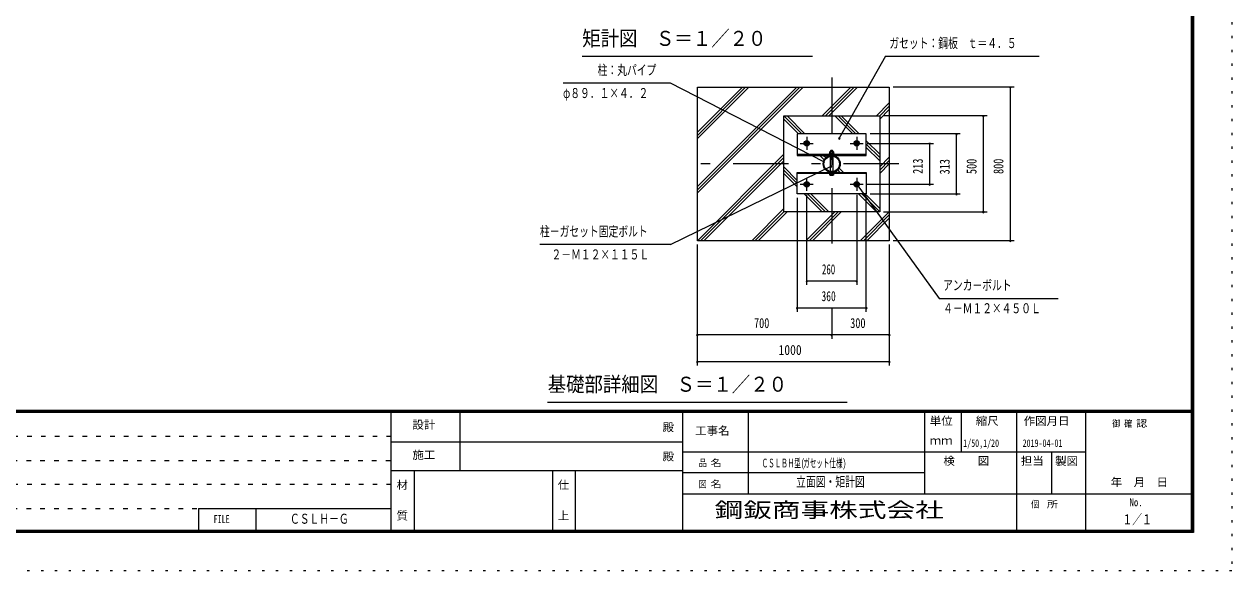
# Model space of a CAD drawing. Units: millimetres, scale not verified, with parts at other scales. Extents: x -25342 to 25343, y -10500 to 10500.
# Drawn here: x 9613 to 25343, y -10500 to -3387 of the extents above; entities that cross this region are included whole.
import ezdxf
from ezdxf.enums import TextEntityAlignment as Align

# ---------------------------------------------------------------- set-up
doc = ezdxf.new("R2010")
doc.units = ezdxf.units.MM
doc.header["$LTSCALE"] = 60
for name, pattern in [('USER1', [3, 1, -2]), ('USER3', [24, 12, -5, 2, -5]), ('USER4', [3, 0.5, -2.5])]:
    doc.linetypes.add(name, pattern=pattern)
doc.layers.add('0-1_0-F1TEXT', color=7, linetype='Continuous')
doc.layers.add('0-E_2-5DIM', color=7, linetype='Continuous')
for name, color, linetype, lineweight in [('0-6_2-02BOLD', 7, 'Continuous', 18), ('0-8_2-22CENTER', 3, 'USER3', 18), ('0-9_2-42THIN', 4, 'Continuous', 18), ('0-A_2-52DIM', 3, 'Continuous', 18), ('0-B_2-62HATCH', 2, 'Continuous', 18), ('0-C_F-F1PAPER', 5, 'Continuous', 18), ('0-D_F-E_J_ADD', 5, 'USER4', 18)]:
    doc.layers.add(name, color=color, linetype=linetype, lineweight=lineweight)
doc.styles.add('ＭＳ ゴシック', font='')
doc.styles.get('ＭＳ ゴシック').set_extended_font_data('MS Gothic')

msp = doc.modelspace()

# ---------------------------------------------------------------- linework, layer by layer
at = {"layer": '0-6_2-02BOLD'}
for p, q in [((20581.19, -5082.57), (19681.19, -5082.57)), ((20106.65, -5069.32), (20106.65, -5046.58)), ((20116.19, -5037.24), (20146.19, -5037.24)), ((20116.19, -5304.82), (20116.19, -5105.32)), ((20116.19, -5141.49), (20146.19, -5141.49)), ((20118.92, -5046.58), (20118.92, -5069.32)), ((20123.69, -5076.82), (20131.19, -5069.32)), ((20131.19, -5076.82), (20138.69, -5069.32)), ((20143.46, -5069.32), (20143.46, -5046.58)), ((20146.19, -5105.32), (20146.19, -5304.82)), ((20158.06, -5069.32), (20158.06, -5076.82)), ((20161.19, -5076.82), (20161.19, -5082.57)), ((19681.19, -5327.57), (20581.19, -5327.57)), ((20101.19, -5333.32), (20101.19, -5327.57)), ((20118.92, -5351.06), (20118.92, -5333.32)), ((20143.46, -5333.32), (20143.46, -5351.06))]:
    msp.add_line(p, q, dxfattribs=at)
for points in [[(18381.19, -6205.07), (18381.19, -4205.07), (20881.19, -4205.07), (20881.19, -6205.07)], [(19506.19, -5830.07), (19506.19, -4580.07), (20756.19, -4580.07), (20756.19, -5830.07)], [(20581.19, -5093.82), (20581.19, -4813.82), (19681.19, -4813.82), (19681.19, -5093.82)], [(19793.92, -4960.07), (19781.65, -4938.82), (19793.92, -4917.57), (19818.46, -4917.57), (19830.73, -4938.82), (19818.46, -4960.07)], [(20443.92, -4960.07), (20468.46, -4960.07), (20480.73, -4938.82), (20468.46, -4917.57), (20443.92, -4917.57), (20431.65, -4938.82)], [(19681.19, -5596.32), (19681.19, -5316.32), (20581.19, -5316.32), (20581.19, -5596.32)], [(19793.92, -5492.57), (19781.65, -5471.32), (19793.92, -5450.07), (19818.46, -5450.07), (19830.73, -5471.32), (19818.46, -5492.57)], [(20443.92, -5450.07), (20431.65, -5471.32), (20443.92, -5492.57), (20468.46, -5492.57), (20480.73, -5471.32), (20468.46, -5450.07)]]:
    msp.add_lwpolyline(points, close=True, dxfattribs=at)
for points in [[(20146.19, -5044.32), (20146.19, -5037.24), (20141.19, -5032.24), (20121.19, -5032.24), (20116.19, -5037.24), (20116.19, -5044.32)], [(20161.19, -5076.82), (20101.19, -5076.82), (20101.19, -5082.57)], [(20104.32, -5076.82), (20104.32, -5069.32), (20158.06, -5069.32)], [(20106.65, -5046.58), (20110.57, -5044.32), (20151.81, -5044.32), (20155.73, -5046.58), (20155.73, -5069.32)], [(20101.19, -5333.32), (20161.19, -5333.32), (20161.19, -5327.57)], [(20151.81, -5353.32), (20110.57, -5353.32), (20106.65, -5351.06), (20106.65, -5333.32)], [(20155.73, -5333.32), (20155.73, -5351.06), (20151.81, -5353.32)]]:
    msp.add_lwpolyline(points, dxfattribs=at)
for centre, radius in [((19806.19, -4938.82), 35), ((19806.19, -4938.82), 26.88), ((19806.19, -4938.82), 20.62), ((19806.19, -4938.82), 15), ((20456.19, -4938.82), 35), ((20456.19, -4938.82), 26.88), ((20456.19, -4938.82), 20.62), ((20456.19, -4938.82), 15), ((20131.19, -5205.07), 111.38), ((20131.19, -5205.07), 100.88), ((19806.19, -5471.32), 35), ((19806.19, -5471.32), 26.88), ((19806.19, -5471.32), 20.62), ((19806.19, -5471.32), 15), ((20456.19, -5471.32), 35), ((20456.19, -5471.32), 26.88), ((20456.19, -5471.32), 20.62), ((20456.19, -5471.32), 15)]:
    msp.add_circle(centre, radius, dxfattribs=at)
for centre, radius, start, end in [((20112.78, -5053.78), 9.46, 49.5701, 90), ((20131.19, -5078.77), 34.45, 69.13593, 110.86406), ((20149.59, -5053.78), 9.46, 90, 130.42989), ((20112.78, -5343.86), 9.46, 270, 310.42989), ((20131.19, -5318.87), 34.45, 249.13593, 290.86406), ((20149.59, -5343.86), 9.46, 229.5701, 270)]:
    msp.add_arc(centre, radius, start, end, dxfattribs=at)
at = {"layer": '0-8_2-22CENTER'}
for p, q in [((20131.19, -4080.07), (20131.19, -6330.07)), ((19806.19, -4853.46), (19806.19, -5024.18)), ((20456.19, -4853.46), (20456.19, -5024.18)), ((19720.83, -4938.82), (19891.55, -4938.82)), ((20370.83, -4938.82), (20541.55, -4938.82)), ((21006.19, -5205.07), (18256.19, -5205.07)), ((19891.55, -5471.32), (19720.83, -5471.32)), ((19806.19, -5556.68), (19806.19, -5385.96)), ((20541.55, -5471.32), (20370.83, -5471.32)), ((20456.19, -5385.96), (20456.19, -5556.68))]:
    msp.add_line(p, q, dxfattribs=at)
at = {"layer": '0-9_2-42THIN'}
for p, q in [((20119.94, -5033.49), (20119.94, -5044.32)), ((20142.44, -5044.32), (20142.44, -5033.49))]:
    msp.add_line(p, q, dxfattribs=at)
for points in [[(20116.19, -5147.99), (20119.94, -5141.49), (20119.94, -5104.82)], [(20142.44, -5104.82), (20142.44, -5141.49), (20146.19, -5147.99)]]:
    msp.add_lwpolyline(points, dxfattribs=at)
for centre in [(19806.19, -4938.82), (20456.19, -4938.82), (19806.19, -5471.32), (20456.19, -5471.32)]:
    msp.add_circle(centre, 11.25, dxfattribs=at)
at = {"layer": '0-A_2-52DIM'}
for p, q in [((16881.19, -3805.07), (19881.19, -3805.07)), ((20831.19, -3805.07), (20229.97, -4871.48)), ((20831.19, -3805.07), (22831.19, -3805.07)), ((22506.19, -4205.07), (20931.19, -4205.07)), ((22466.19, -4205.07), (22446.19, -4205.07)), ((22456.19, -4205.07), (22456.19, -6205.07)), ((22156.19, -4580.07), (20806.19, -4580.07)), ((22116.19, -4580.07), (22096.19, -4580.07)), ((22106.19, -5830.07), (22106.19, -4580.07)), ((20239.97, -4871.49), (20219.97, -4871.49)), ((21806.19, -4813.82), (20631.19, -4813.82)), ((21766.19, -4813.82), (21746.19, -4813.82)), ((21756.19, -5596.32), (21756.19, -4813.82)), ((20591.55, -4938.82), (21456.19, -4938.82)), ((21416.19, -4938.82), (21396.19, -4938.82)), ((21406.19, -4938.82), (21406.19, -5471.32)), ((20037.73, -5179.76), (20017.73, -5179.76)), ((18031.19, -6255.07), (20123.15, -5235.59)), ((20133.15, -5235.59), (20113.15, -5235.59)), ((20470.98, -5476.51), (20450.98, -5476.51)), ((21456.19, -5471.32), (20591.55, -5471.32)), ((21416.19, -5471.32), (21396.19, -5471.32)), ((19681.19, -5646.32), (19681.19, -7130.07)), ((19806.19, -6780.07), (19806.19, -5606.68)), ((20456.19, -5606.68), (20456.19, -6780.07)), ((20581.19, -7130.07), (20581.19, -5646.32)), ((20631.19, -5596.32), (21806.19, -5596.32)), ((21766.19, -5596.32), (21746.19, -5596.32)), ((20806.19, -5830.07), (22156.19, -5830.07)), ((22116.19, -5830.07), (22096.19, -5830.07)), ((18031.19, -6255.07), (16331.19, -6255.07)), ((18381.19, -7830.07), (18381.19, -6255.07)), ((20881.19, -6255.07), (20881.19, -7830.07)), ((22506.19, -6205.07), (20931.19, -6205.07)), ((22466.19, -6205.07), (22446.19, -6205.07)), ((19816.19, -6730.07), (19796.19, -6730.07)), ((20456.19, -6730.07), (19806.19, -6730.07)), ((20466.19, -6730.07), (20446.19, -6730.07)), ((19691.19, -7080.07), (19671.19, -7080.07)), ((19681.19, -7080.07), (20581.19, -7080.07)), ((20131.19, -7080.07), (20131.19, -7480.07)), ((20591.19, -7080.07), (20571.19, -7080.07)), ((18391.19, -7430.07), (18371.19, -7430.07)), ((20881.19, -7430.07), (18381.19, -7430.07)), ((20141.19, -7430.07), (20121.19, -7430.07)), ((20891.19, -7430.07), (20871.19, -7430.07)), ((18391.19, -7780.07), (18371.19, -7780.07)), ((20881.19, -7780.07), (18381.19, -7780.07)), ((20891.19, -7780.07), (20871.19, -7780.07)), ((16431.19, -8305.07), (20331.19, -8305.07))]:
    msp.add_line(p, q, dxfattribs=at)
for points in [[(20027.73, -5179.76), (18031.19, -4155.07), (16631.19, -4155.07)], [(20460.98, -5476.51), (21531.19, -6955.07), (23081.19, -6955.07)]]:
    msp.add_lwpolyline(points, dxfattribs=at)
for centre in [(22456.19, -4205.07), (22106.19, -4580.07), (20229.97, -4871.49), (21756.19, -4813.82), (21406.19, -4938.82), (20027.73, -5179.76), (20123.15, -5235.59), (20460.98, -5476.51), (21406.19, -5471.32), (21756.19, -5596.32), (22106.19, -5830.07), (22456.19, -6205.07), (19806.19, -6730.07), (20456.19, -6730.07), (19681.19, -7080.07), (20581.19, -7080.07), (18381.19, -7430.07), (20131.19, -7430.07), (20881.19, -7430.07), (18381.19, -7780.07), (20881.19, -7780.07)]:
    msp.add_arc(centre, 10, 180, 0, dxfattribs=at)
at = {"layer": '0-B_2-62HATCH'}
for p, q in [((18381.19, -5583.28), (19759.4, -4205.07)), ((19716.98, -4205.07), (18381.19, -5540.86)), ((18381.19, -5498.43), (19674.55, -4205.07)), ((19052.3, -4205.07), (18381.19, -4876.18)), ((18381.19, -4833.75), (19009.87, -4205.07)), ((18967.44, -4205.07), (18381.19, -4791.32)), ((20381.66, -4205.07), (20006.66, -4580.07)), ((20049.08, -4580.07), (20424.08, -4205.07)), ((20466.51, -4205.07), (20091.51, -4580.07)), ((20713.76, -4580.07), (20881.19, -4412.64)), ((20881.19, -4455.07), (20756.19, -4580.07)), ((20756.19, -4622.5), (20881.19, -4497.5)), ((19739.94, -4813.82), (19506.19, -4580.07)), ((19506.19, -4622.49), (19697.51, -4813.82)), ((19548.62, -4580.07), (19782.36, -4813.82)), ((20170.87, -4580.07), (20404.62, -4813.82)), ((20447.05, -4813.82), (20213.29, -4580.07)), ((20255.72, -4580.07), (20489.47, -4813.82)), ((20581.19, -4905.54), (20756.19, -5080.54)), ((20756.19, -5122.96), (20581.19, -4947.96)), ((20581.19, -4990.39), (20756.19, -5165.39)), ((19506.19, -5080.54), (18381.66, -6205.07)), ((18424.08, -6205.07), (19506.19, -5122.97)), ((19506.19, -5165.39), (18466.51, -6205.07)), ((19977.51, -5093.82), (20034.13, -5150.44)), ((20052.44, -5126.32), (20019.94, -5093.82)), ((20062.36, -5093.82), (20076.56, -5108.01)), ((20756.19, -5244.75), (20881.19, -5119.75)), ((20881.19, -5162.18), (20756.19, -5287.18)), ((19681.19, -5419.75), (19506.19, -5244.75)), ((19506.19, -5287.17), (19681.19, -5462.18)), ((19681.19, -5504.6), (19506.19, -5329.6)), ((20200.01, -5316.32), (20185.82, -5302.13)), ((20242.44, -5316.32), (20209.94, -5283.82)), ((20228.24, -5259.7), (20284.87, -5316.32)), ((20756.19, -5329.6), (20881.19, -5204.6)), ((20006.65, -5830.07), (19772.9, -5596.32)), ((19815.33, -5596.32), (20049.08, -5830.07)), ((20091.51, -5830.07), (19857.76, -5596.32)), ((20713.76, -5830.07), (20480.01, -5596.32)), ((20522.44, -5596.32), (20756.19, -5830.07)), ((20756.19, -5787.64), (20564.87, -5596.32)), ((19506.19, -5787.65), (19088.76, -6205.07)), ((19131.19, -6205.07), (19506.19, -5830.07)), ((19548.62, -5830.07), (19173.62, -6205.07)), ((20170.87, -5830.07), (19795.87, -6205.07)), ((19838.3, -6205.07), (20213.3, -5830.07)), ((20255.73, -5830.07), (19880.72, -6205.07)), ((20881.19, -5826.86), (20502.98, -6205.07)), ((20545.4, -6205.07), (20881.19, -5869.28)), ((20881.19, -5911.71), (20587.83, -6205.07))]:
    msp.add_line(p, q, dxfattribs=at)
at = {"layer": '0-C_F-F1PAPER'}
for p, q in [((24817.6, -8415), (-3832.4, -8415)), ((-3832.4, -8417.5), (24817.6, -8417.5)), ((24817.6, -8420), (-3832.4, -8420)), ((-3832.4, -8422.5), (24817.6, -8422.5)), ((24817.6, -8425), (-3832.4, -8425)), ((-3832.4, -8427.5), (24817.6, -8427.5)), ((24817.6, -8430), (-3832.4, -8430)), ((-3832.4, -8432.5), (24817.6, -8432.5)), ((24817.6, -8435), (-3832.4, -8435)), ((-3832.4, -8437.5), (24817.6, -8437.5)), ((24817.6, -8440), (-3832.4, -8440)), ((14392.6, -10000), (14392.6, -8440)), ((15292.6, -9200), (15292.6, -8440)), ((18192.6, -10000), (18192.6, -8440)), ((19042.6, -8440), (19042.6, -9500)), ((21342.6, -9500), (21342.6, -8440)), ((21817.6, -8440), (21817.6, -8950)), ((22542.6, -10000), (22542.6, -8440)), ((23442.6, -10000), (23442.6, -8440)), ((14392.6, -8820), (18192.6, -8820)), ((18192.6, -8950), (23442.6, -8950)), ((22992.6, -8950), (22992.6, -9500)), ((18192.6, -9200), (14392.6, -9200)), ((14692.6, -9200), (14692.6, -10000)), ((16492.6, -9200), (16492.6, -10000)), ((16792.6, -10000), (16792.6, -9200)), ((21342.6, -9225), (18192.6, -9225)), ((18192.6, -9500), (24842.6, -9500)), ((11884.6, -9688), (14392.6, -9688)), ((11884.6, -9688), (11884.6, -10000)), ((12634.6, -10000), (12634.6, -9688))]:
    msp.add_line(p, q, dxfattribs=at)
at = {"layer": '0-C_F-F1PAPER', "color": 6, "linetype": 'USER1'}
for p, q in [((14392.6, -8752), (-3857.4, -8752)), ((-3857.4, -9064), (14392.6, -9064)), ((14392.6, -9376), (-3857.4, -9376)), ((-3857.4, -9688), (11884.6, -9688))]:
    msp.add_line(p, q, dxfattribs=at)
at = {"layer": '0-C_F-F1PAPER'}
for points in [[(24842.6, -10000), (-3857.4, -10000), (-3857.4, 10100), (24842.6, 10100)], [(24840.1, -9997.5), (24840.1, 10097.5), (-3854.9, 10097.5), (-3854.9, -9997.5)], [(24837.6, -9995), (24837.6, 10095), (-3852.4, 10095), (-3852.4, -9995)], [(24835.1, -9992.5), (-3849.9, -9992.5), (-3849.9, 10092.5), (24835.1, 10092.5)], [(24832.6, -9990), (24832.6, 10090), (-3847.4, 10090), (-3847.4, -9990)], [(24830.1, -9987.5), (-3844.9, -9987.5), (-3844.9, 10087.5), (24830.1, 10087.5)], [(24827.6, -9985), (24827.6, 10085), (-3842.4, 10085), (-3842.4, -9985)], [(24825.1, -9982.5), (-3839.9, -9982.5), (-3839.9, 10082.5), (24825.1, 10082.5)], [(24822.6, -9980), (-3837.4, -9980), (-3837.4, 10080), (24822.6, 10080)], [(24820.1, -9977.5), (-3834.9, -9977.5), (-3834.9, 10077.5), (24820.1, 10077.5)], [(24817.6, -9975), (24817.6, 10075), (-3832.4, 10075), (-3832.4, -9975)]]:
    msp.add_lwpolyline(points, close=True, dxfattribs=at)
at = {"layer": '0-D_F-E_J_ADD'}
msp.add_lwpolyline([(25342.6, -10500), (-4357.4, -10500), (-4357.4, 10500), (25342.6, 10500)], close=True, dxfattribs=at)

# ---------------------------------------------------------------- texts
at = {"layer": '0-1_0-F1TEXT', "style": 'ＭＳ ゴシック'}
for s, height, width, p in [('1/50,1/20', 97.68, 0.65, (21843.78, -8916.7)), ('2019-04-01', 97.68, 0.65, (22617.6, -8916.7)), ('ＣＳＬＢＨ型(', 110.7, 0.55, (19217.6, -9187.5)), ('ガセット仕様)', 110.7, 0.55, (19760.38, -9187.5)), ('立面図・矩計図', 130.2, 0.7, (19667.6, -9444.74)), ('１／１', 130.2, 0.7, (23917.6, -9934.49)), ('ＣＳＬＨ－Ｇ', 130.2, 0.7, (13074.19, -9926.24))]:
    msp.add_text(s, height=height, dxfattribs=dict(at, width=width)).set_placement(p, align=Align.BOTTOM_LEFT)
at = {"layer": '0-A_2-52DIM', "color": 7, "style": 'ＭＳ ゴシック'}
for s, height, width, p in [('矩計図\u3000Ｓ＝１／２０', 195.4, 0.9, (16881.19, -3728.42)), ('ガセット：鋼板\u3000ｔ＝４．５', 130.2, 0.7, (20881.19, -3737.3)), ('柱：丸パイプ', 130.2, 0.7, (17081.19, -4087.3)), ('φ８９．１×４．２', 130.2, 0.7, (16631.19, -4387.31)), ('柱－ガセット固定ボルト', 130.2, 0.7, (16331.19, -6187.31)), ('２－Ｍ１２×１１５Ｌ', 130.2, 0.7, (16481.19, -6487.31)), ('260', 130.2, 0.65, (20003.91, -6680.07)), ('アンカ－ボルト', 130.2, 0.7, (21581.19, -6887.3)), ('360', 130.2, 0.7, (19997.47, -7030.07)), ('４－Ｍ１２×４５０Ｌ', 130.2, 0.7, (21581.19, -7187.3)), ('700', 130.2, 0.75, (19119.18, -7380.07)), ('300', 130.2, 0.75, (20372.08, -7380.07)), ('1000', 130.2, 0.85, (19438.38, -7730.07)), ('基礎部詳細図\u3000Ｓ＝１／２０', 195.4, 0.9, (16431.19, -8228.42))]:
    msp.add_text(s, height=height, dxfattribs=dict(at, width=width)).set_placement(p, align=Align.BOTTOM_LEFT)
at = {"layer": '0-A_2-52DIM', "color": 7, "style": 'ＭＳ ゴシック', "width": 0.75}
for s, p in [('213', (21356.19, -5335.02)), ('313', (21706.19, -5342.07)), ('500', (22056.19, -5337.51)), ('800', (22406.19, -5336.47))]:
    msp.add_text(s, height=130.2, rotation=90, dxfattribs=at).set_placement(p, align=Align.BOTTOM_LEFT)
at = {"layer": '0-C_F-F1PAPER', "color": 7, "style": 'ＭＳ ゴシック'}
for s, height, width, p in [('単位', 104.2, 1.05, (21407.6, -8633.29)), ('縮尺', 104.2, 1.05, (22007.6, -8633.29)), ('作図月日', 104.2, 1.05, (22631.5, -8634.31)), ('設計', 104.2, 1.05, (14670.1, -8683.83)), ('殿', 104.2, 1.05, (17927.6, -8715.79)), ('工事名', 104.2, 1.05, (18352.6, -8760.79)), ('御 ', 88.56, 0.85, (23785.36, -8654.43)), ('確 ', 88.56, 0.85, (23939.74, -8654.43)), ('認', 88.56, 1.2, (24094.13, -8654.43)), ('ｍｍ', 104.2, 1.05, (21407.6, -8888.29)), ('施工', 104.2, 1.05, (14670.1, -9075.79)), ('殿', 104.2, 1.05, (17927.6, -9095.79)), ('品 ', 88.56, 0.85, (18398.85, -9167.5)), ('名', 88.56, 1.2, (18553.24, -9167.5)), ('検\u3000\u3000図', 104.2, 1.05, (21585.1, -9153.29)), ('担当', 104.2, 1.05, (22595.1, -9153.29)), ('製図', 104.2, 1.05, (23041.08, -9155.74)), ('\u3000年\u3000月\u3000日', 104.2, 1.05, (23616.34, -9430.22)), ('材', 104.2, 1.05, (14462.6, -9465.79)), ('仕', 104.2, 1.05, (16562.6, -9465.79)), ('図 ', 88.56, 0.85, (18398.85, -9442.5)), ('名', 88.56, 1.2, (18553.24, -9442.5)), ('個  ', 88.56, 0.85, (22727.6, -9705)), ('所', 88.56, 1.2, (22933.45, -9705)), ('No.', 104.2, 0.8, (24010.1, -9690.79)), ('質', 104.2, 1.05, (14462.6, -9865.79)), ('上', 104.2, 1.05, (16562.6, -9865.79)), ('FILE', 104.2, 0.7, (12080.85, -9909.79))]:
    msp.add_text(s, height=height, dxfattribs=dict(at, width=width)).set_placement(p, align=Align.BOTTOM_LEFT)
at = {"layer": '0-E_2-5DIM', "style": 'ＭＳ ゴシック', "width": 1.4}
msp.add_text('鋼鈑商事株式会社', height=195.4, dxfattribs=at).set_placement((18605.82, -9863.48), align=Align.BOTTOM_LEFT)

doc.saveas('drawing.dxf')
